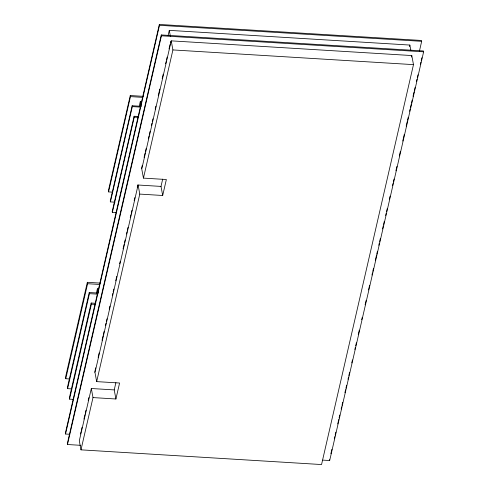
<?xml version="1.0" encoding="UTF-8"?>
<svg xmlns="http://www.w3.org/2000/svg" width="489" height="489" viewBox="0 0 489 489"><rect width="100%" height="100%" fill="white"/><g stroke="black" fill="none" stroke-linecap="round" stroke-linejoin="round"><path stroke-width="0.73" d="M100.294 283.1L87.335 282.306L65.502 377.3L65.764 378.718L69.579 378.951M143.222 96.333L130.27 95.544L108.362 190.832L108.564 191.896L112.372 192.128M108.564 191.896L130.465 96.608L130.27 95.544M65.764 378.718L87.598 283.724L87.335 282.306M98.375 293.076L89.23 292.52L67.396 387.508L67.604 388.645L71.418 388.877M141.309 106.315L132.158 105.752L110.257 201.046L110.416 201.896L114.988 202.177M110.416 201.896L132.317 106.602L132.158 105.752M67.604 388.645L89.438 293.651L89.23 292.52M95.746 303.296L91.174 303.015L69.34 398.003L69.554 399.14L73.362 399.372M138.68 116.529L134.108 116.248L112.201 211.541L112.36 212.391L116.168 212.623M112.36 212.391L134.261 117.103L134.108 116.248M69.554 399.14L91.388 304.152L91.174 303.015M139.243 106.101L140.264 101.669L141.786 101.761M96.376 293.241L97.397 288.785L98.919 288.877M419.452 50.997L421.671 41.32L421.518 40.471L159.328 24.45L65.379 433.168L65.538 434.018L69.352 434.25M65.538 434.018L159.487 25.3L159.328 24.45M322.813 460.112L329.672 460.534L423.621 51.816L423.462 50.966L161.272 34.945L67.329 443.664L67.482 444.513L80.44 445.308M67.482 444.513L161.431 35.795L161.272 34.945M168.088 35.556L169.286 30.361L409.855 45.061L410.815 50.251M80.514 433.975L81.027 431.744M81.37 430.259L82.048 427.288M83.931 419.11L84.958 414.648M85.3 413.162L85.978 410.192M88.203 400.528L88.888 397.551M94.695 372.282L95.722 367.82M98.112 357.41L99.139 352.954M102.042 340.313L103.069 335.857M103.411 334.366L104.09 331.395M105.459 325.448L105.972 323.217M106.315 321.731L106.999 318.761M109.218 309.097L109.903 306.12M112.293 295.717L112.806 293.486M113.148 292L113.833 289.023M115.71 280.851L116.737 276.389M119.64 263.754L120.153 261.523M123.057 248.883L124.084 244.427M124.426 242.935L125.111 239.965M126.474 234.017L126.987 231.786M127.329 230.301L128.014 227.33M130.233 217.666L130.918 214.689M131.26 213.204L131.944 210.233M134.163 200.569L134.848 197.593M137.238 187.189L137.751 184.958M141.51 168.601L142.195 165.63M144.072 157.452L145.099 152.996M145.441 151.504L146.125 148.534M148.344 138.87L149.029 135.899M149.371 134.408L150.056 131.437M151.419 125.49L151.932 123.259M152.275 121.773L152.959 118.803M155.178 109.139L155.863 106.162M158.259 95.758L159.793 89.065M162.183 78.662L163.21 74.2M165.606 63.79L166.113 61.565M166.456 60.074L167.14 57.103M169.023 48.924L170.044 44.468M170.386 42.977L170.728 41.492M91.315 388.51L93.002 397.588L115.911 398.987L114.23 389.91L91.315 388.51L79.304 440.772L80.985 449.849L321.554 464.55L413.48 64.634L411.799 55.557L171.229 40.856L141.761 169.041L143.448 178.118L166.358 179.518L162.69 195.49L139.775 194.09L138.094 185.013L161.009 186.413L162.69 195.49M138.094 185.013L94.988 372.539L96.669 381.616L119.585 383.015L115.911 398.987M80.985 449.849L93.002 397.588M96.669 381.616L139.775 194.09M143.448 178.118L172.91 49.933L171.229 40.856M114.23 389.91L115.899 382.649M161.009 186.413L162.678 179.151M409.513 46.547L409.855 45.061M411.457 57.042L411.799 55.557M330.882 453.725L331.909 449.263M334.305 438.835L334.818 436.604M335.161 435.112L335.845 432.135M337.728 423.945L338.755 419.483M339.097 417.991L339.782 415.014M341.151 409.061L341.664 406.824M342.007 405.338L342.691 402.355M344.916 392.679L345.601 389.702M345.943 388.211L346.628 385.234M347.997 379.281L348.51 377.043M348.853 375.558L349.537 372.581M351.762 362.899L352.447 359.922M354.843 349.501L355.356 347.269M355.699 345.778L356.377 342.801M358.26 334.61L359.287 330.142M361.683 319.72L362.196 317.489M365.106 304.83L366.133 300.362M368.529 289.94L369.556 285.472M371.952 275.05L372.465 272.819M372.807 271.328L373.492 268.351M375.375 260.16L376.402 255.698M376.744 254.207L377.429 251.23M378.798 245.276L379.311 243.039M379.653 241.554L380.338 238.571M382.563 228.895L383.248 225.918M383.59 224.427L384.275 221.45M385.644 215.496L386.157 213.259M386.499 211.774L387.184 208.797M389.409 199.115L390.094 196.138M392.49 185.716L393.003 183.479M393.345 181.994L394.03 179.017M395.913 170.826L396.94 166.358M399.33 155.936L400.357 151.468M402.753 141.046L404.293 134.347M406.176 126.156L407.203 121.688M407.545 120.202L408.229 117.226M409.599 111.266L410.112 109.035M410.454 107.543L411.139 104.567M411.481 103.081L412.166 100.098M413.022 96.376L414.049 91.914M414.391 90.422L415.075 87.445M416.445 81.486L416.958 79.255M417.3 77.763L417.985 74.786M420.381 64.365L420.895 62.134M421.237 60.642L421.921 57.665M159.487 25.3L421.671 41.32M161.431 35.795L423.621 51.816M172.91 49.933L413.48 64.634M130.465 96.608L142.66 97.354M132.317 106.602L140.704 107.115M134.261 117.103L138.075 117.336M87.598 283.724L99.793 284.47M89.438 293.651L97.824 294.164M91.388 304.152L95.196 304.384M329.513 459.684L329.672 460.534M169.286 30.361L170.386 36.296M140.264 101.669L141.046 105.887M97.397 288.785L98.075 292.453"/></g></svg>
